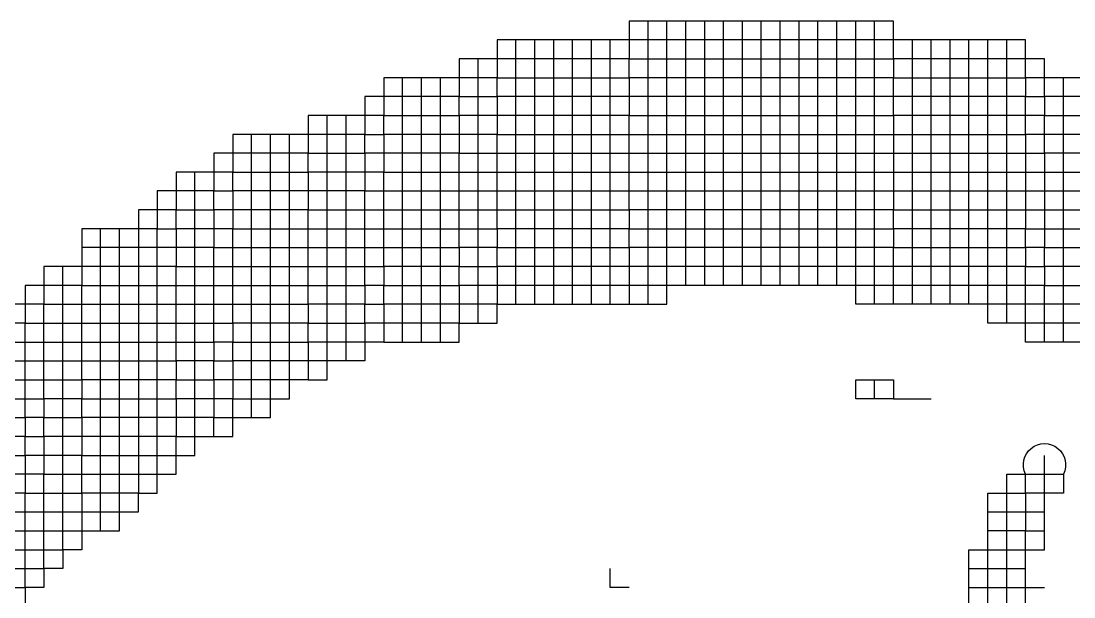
# Model space of a CAD drawing. Header units: millimetres. Extents: x 0 to 594, y 0 to 420.
# Drawn here: x 499.65 to 506.55, y 114.51 to 118.28 of the extents above; entities that cross this region are included whole.
import ezdxf
from ezdxf.enums import TextEntityAlignment as Align

# ---------------------------------------------------------------- set-up
doc = ezdxf.new("R2010")
doc.units = ezdxf.units.MM
doc.layers.add('TEXT', color=255, linetype='Continuous')
doc.styles.add('ECL', font='', dxfattribs={"width": 0.7, "height": 3})
doc.styles.get('ECL').set_extended_font_data('FangSong_GB2312')

# ---------------------------------------------------------------- blocks, each defined once
blk = doc.blocks.new('*U68')
at = {"color": 32, "linetype": 'Continuous'}
for points in [[(-19.1235, 12.295), (-19.866, 12.295), (-19.866, 12.4435), (-20.0145, 12.4435), (-20.0145, 12.592), (-21.054, 12.592), (-21.054, 12.7405), (-23.133, 12.7405), (-23.133, 12.592), (-24.1725, 12.592), (-24.1725, 12.4435), (-24.4695, 12.4435), (-24.4695, 12.295), (-25.0635, 12.295), (-25.0635, 12.1465), (-25.212, 12.1465), (-25.212, 11.998), (-25.6575, 11.998), (-25.6575, 11.8495), (-26.2515, 11.8495), (-26.2515, 11.701), (-26.4, 11.701), (-26.4, 11.5525), (-26.697, 11.5525), (-26.697, 11.404), (-26.8455, 11.404), (-26.8455, 11.2555), (-26.994, 11.2555), (-26.994, 11.107), (-27.4395, 11.107), (-27.4395, 10.9585), (-27.4395, 10.81), (-27.7365, 10.81), (-27.7365, 10.6615), (-27.885, 10.6615), (-27.885, 10.513), (-28.0335, 10.513)], [(-28.0335, 9.7705), (-27.885, 9.7705), (-27.885, 9.919), (-27.7365, 9.919), (-27.7365, 10.0675), (-27.588, 10.0675), (-27.4395, 10.0675), (-27.4395, 10.216), (-27.291, 10.216), (-27.1425, 10.216), (-26.994, 10.216), (-26.8455, 10.216), (-26.697, 10.216), (-26.697, 10.3645), (-26.5485, 10.3645), (-26.4, 10.3645), (-26.4, 10.513), (-26.2515, 10.513), (-26.2515, 10.6615), (-26.103, 10.6615), (-25.9545, 10.6615), (-25.806, 10.6615), (-25.6575, 10.6615), (-25.6575, 10.81), (-25.509, 10.81), (-25.3605, 10.81), (-25.212, 10.81), (-25.212, 10.9585), (-25.0635, 10.9585), (-25.0635, 11.107), (-24.915, 11.107), (-24.7665, 11.107), (-24.618, 11.107), (-24.4695, 11.107), (-24.4695, 11.2555), (-24.321, 11.2555), (-24.1725, 11.2555), (-24.1725, 11.404), (-24.024, 11.404), (-23.8755, 11.404), (-23.727, 11.404), (-23.5785, 11.404), (-23.43, 11.404), (-23.2815, 11.404), (-23.133, 11.404), (-23.133, 11.5525), (-22.9845, 11.5525), (-22.836, 11.5525), (-22.6875, 11.5525), (-22.539, 11.5525), (-22.3905, 11.5525), (-22.242, 11.5525), (-22.0935, 11.5525), (-21.945, 11.5525), (-21.7965, 11.5525), (-21.648, 11.5525), (-21.4995, 11.5525), (-21.351, 11.5525), (-21.2025, 11.5525), (-21.054, 11.5525), (-21.054, 11.404), (-20.9055, 11.404), (-20.757, 11.404), (-20.6085, 11.404), (-20.46, 11.404), (-20.3115, 11.404), (-20.163, 11.404), (-20.0145, 11.404), (-20.0145, 11.2555), (-19.866, 11.2555), (-19.866, 11.107), (-19.7175, 11.107), (-19.569, 11.107)], [(-28.0335, 9.622), (-27.885, 9.622), (-27.885, 9.7705), (-27.7365, 9.7705), (-27.7365, 9.919), (-27.588, 9.919), (-27.4395, 9.919), (-27.4395, 10.0675), (-27.291, 10.0675), (-27.1425, 10.0675), (-26.994, 10.0675), (-26.8455, 10.0675), (-26.697, 10.0675), (-26.697, 10.216), (-26.5485, 10.216), (-26.4, 10.216), (-26.4, 10.3645), (-26.2515, 10.3645), (-26.2515, 10.513), (-26.103, 10.513), (-25.9545, 10.513), (-25.806, 10.513), (-25.6575, 10.513), (-25.6575, 10.6615), (-25.509, 10.6615), (-25.3605, 10.6615), (-25.212, 10.6615), (-25.212, 10.81), (-25.0635, 10.81), (-25.0635, 10.9585), (-24.915, 10.9585), (-24.7665, 10.9585), (-24.618, 10.9585), (-24.4695, 10.9585), (-24.4695, 11.107), (-24.321, 11.107), (-24.1725, 11.107), (-24.1725, 11.2555), (-24.024, 11.2555), (-23.8755, 11.2555), (-23.727, 11.2555), (-23.5785, 11.2555), (-23.43, 11.2555), (-23.2815, 11.2555), (-23.133, 11.2555), (-23.133, 11.404), (-22.9845, 11.404), (-22.836, 11.404), (-22.6875, 11.404), (-22.539, 11.404), (-22.3905, 11.404), (-22.242, 11.404), (-22.0935, 11.404), (-21.945, 11.404), (-21.7965, 11.404), (-21.648, 11.404), (-21.4995, 11.404), (-21.351, 11.404), (-21.2025, 11.404), (-21.054, 11.404), (-21.054, 11.2555), (-20.9055, 11.2555), (-20.757, 11.2555), (-20.6085, 11.2555), (-20.46, 11.2555), (-20.3115, 11.2555), (-20.163, 11.2555), (-20.0145, 11.2555), (-20.0145, 11.107), (-19.866, 11.107), (-19.866, 10.9585), (-19.7175, 10.9585), (-19.569, 10.9585)], [(-28.0335, 9.325), (-27.885, 9.325), (-27.885, 9.4735), (-27.7365, 9.4735), (-27.7365, 9.622), (-27.588, 9.622), (-27.4395, 9.622), (-27.4395, 9.7705), (-27.291, 9.7705), (-27.1425, 9.7705), (-26.994, 9.7705), (-26.8455, 9.7705), (-26.697, 9.7705), (-26.697, 9.919), (-26.5485, 9.919), (-26.4, 9.919), (-26.4, 10.0675), (-26.2515, 10.0675), (-26.2515, 10.216), (-26.103, 10.216), (-25.9545, 10.216), (-25.806, 10.216), (-25.6575, 10.216), (-25.6575, 10.3645), (-25.509, 10.3645), (-25.3605, 10.3645), (-25.212, 10.3645), (-25.212, 10.513), (-25.0635, 10.513), (-25.0635, 10.6615), (-24.915, 10.6615), (-24.7665, 10.6615), (-24.618, 10.6615), (-24.4695, 10.6615), (-24.4695, 10.81), (-24.321, 10.81), (-24.1725, 10.81), (-24.1725, 10.9585), (-24.024, 10.9585), (-23.8755, 10.9585), (-23.727, 10.9585), (-23.5785, 10.9585), (-23.43, 10.9585), (-23.2815, 10.9585), (-23.133, 10.9585), (-23.133, 11.107), (-22.9845, 11.107), (-22.836, 11.107), (-22.6875, 11.107), (-22.539, 11.107), (-22.3905, 11.107), (-22.242, 11.107), (-22.0935, 11.107), (-21.945, 11.107), (-21.7965, 11.107), (-21.648, 11.107), (-21.4995, 11.107), (-21.351, 11.107), (-21.2025, 11.107), (-21.054, 11.107), (-21.054, 10.9585), (-20.9055, 10.9585), (-20.757, 10.9585), (-20.6085, 10.9585), (-20.46, 10.9585), (-20.3115, 10.9585), (-20.163, 10.9585), (-20.0145, 10.9585), (-20.0145, 10.81), (-19.866, 10.81), (-19.866, 10.6615), (-19.7175, 10.6615), (-19.569, 10.6615)], [(-28.0335, 8.2855), (-27.885, 8.2855), (-27.885, 8.434), (-27.7365, 8.434), (-27.7365, 8.5825), (-27.588, 8.5825), (-27.588, 8.731), (-27.588, 8.8795), (-27.588, 9.028), (-27.588, 9.1765), (-27.588, 9.325), (-27.588, 9.4735), (-27.588, 9.622), (-27.588, 9.7705), (-27.588, 9.919), (-27.588, 10.0675), (-27.588, 10.216), (-27.588, 10.3645), (-27.588, 10.513), (-27.588, 10.6615), (-27.588, 10.81)]]:
    blk.add_lwpolyline(points, dxfattribs=at)
at = {"color": 243, "linetype": 'Continuous'}
blk.add_lwpolyline([(-25.0635, 10.216), (-24.915, 10.216), (-24.7665, 10.216), (-24.618, 10.216), (-24.4695, 10.216), (-24.4695, 10.3645), (-24.321, 10.3645), (-24.1725, 10.3645), (-24.1725, 10.513), (-24.024, 10.513), (-23.8755, 10.513), (-23.727, 10.513), (-23.5785, 10.513), (-23.43, 10.513), (-23.2815, 10.513), (-23.133, 10.513), (-22.9845, 10.513), (-22.836, 10.513), (-22.836, 10.6615), (-22.836, 10.81), (-22.836, 10.9585), (-22.836, 11.107), (-22.836, 11.2555), (-22.836, 11.404), (-22.836, 11.5525), (-22.836, 11.701), (-22.836, 11.8495), (-22.836, 11.998), (-22.836, 12.1465), (-22.836, 12.295), (-22.836, 12.4435), (-22.836, 12.592), (-22.836, 12.7405)], dxfattribs=at)
at = {"color": 13, "linetype": 'Continuous'}
for points in [[(-22.9845, 10.513), (-22.9845, 10.6615), (-22.9845, 10.81), (-22.9845, 10.9585), (-22.9845, 11.107), (-22.9845, 11.2555), (-22.9845, 11.404), (-22.9845, 11.5525), (-22.9845, 11.701), (-22.9845, 11.8495), (-22.9845, 11.998), (-22.9845, 12.1465), (-22.9845, 12.295), (-22.9845, 12.4435), (-22.9845, 12.592), (-22.9845, 12.7405)], [(-22.6875, 10.6615), (-22.6875, 10.81), (-22.6875, 10.9585), (-22.6875, 11.107), (-22.6875, 11.2555), (-22.6875, 11.404), (-22.6875, 11.5525), (-22.6875, 11.701), (-22.6875, 11.8495), (-22.6875, 11.998), (-22.6875, 12.1465), (-22.6875, 12.295), (-22.6875, 12.4435), (-22.6875, 12.592), (-22.6875, 12.7405)], [(-22.539, 10.6615), (-22.539, 10.81), (-22.539, 10.9585), (-22.539, 11.107), (-22.539, 11.2555), (-22.539, 11.404), (-22.539, 11.5525), (-22.539, 11.701), (-22.539, 11.8495), (-22.539, 11.998), (-22.539, 12.1465), (-22.539, 12.295), (-22.539, 12.4435), (-22.539, 12.592), (-22.539, 12.7405)], [(-22.3905, 10.6615), (-22.3905, 10.81), (-22.3905, 10.9585), (-22.3905, 11.107), (-22.3905, 11.2555), (-22.3905, 11.404), (-22.3905, 11.5525), (-22.3905, 11.701), (-22.3905, 11.8495), (-22.3905, 11.998), (-22.3905, 12.1465), (-22.3905, 12.295), (-22.3905, 12.4435), (-22.3905, 12.592), (-22.3905, 12.7405)], [(-22.242, 10.6615), (-22.242, 10.81), (-22.242, 10.9585), (-22.242, 11.107), (-22.242, 11.2555), (-22.242, 11.404), (-22.242, 11.5525), (-22.242, 11.701), (-22.242, 11.8495), (-22.242, 11.998), (-22.242, 12.1465), (-22.242, 12.295), (-22.242, 12.4435), (-22.242, 12.592), (-22.242, 12.7405)], [(-22.0935, 10.6615), (-22.0935, 10.81), (-22.0935, 10.9585), (-22.0935, 11.107), (-22.0935, 11.2555), (-22.0935, 11.404), (-22.0935, 11.5525), (-22.0935, 11.701), (-22.0935, 11.8495), (-22.0935, 11.998), (-22.0935, 12.1465), (-22.0935, 12.295), (-22.0935, 12.4435), (-22.0935, 12.592), (-22.0935, 12.7405)], [(-21.945, 10.6615), (-21.945, 10.81), (-21.945, 10.9585), (-21.945, 11.107), (-21.945, 11.2555), (-21.945, 11.404), (-21.945, 11.5525), (-21.945, 11.701), (-21.945, 11.8495), (-21.945, 11.998), (-21.945, 12.1465), (-21.945, 12.295), (-21.945, 12.4435), (-21.945, 12.592), (-21.945, 12.7405)], [(-21.7965, 10.6615), (-21.7965, 10.81), (-21.7965, 10.9585), (-21.7965, 11.107), (-21.7965, 11.2555), (-21.7965, 11.404), (-21.7965, 11.5525), (-21.7965, 11.701), (-21.7965, 11.8495), (-21.7965, 11.998), (-21.7965, 12.1465), (-21.7965, 12.295), (-21.7965, 12.4435), (-21.7965, 12.592), (-21.7965, 12.7405)], [(-21.648, 10.6615), (-21.648, 10.81), (-21.648, 10.9585), (-21.648, 11.107), (-21.648, 11.2555), (-21.648, 11.404), (-21.648, 11.5525), (-21.648, 11.701), (-21.648, 11.8495), (-21.648, 11.998), (-21.648, 12.1465), (-21.648, 12.295), (-21.648, 12.4435), (-21.648, 12.592), (-21.648, 12.7405)], [(-21.4995, 10.6615), (-21.4995, 10.81), (-21.4995, 10.9585), (-21.4995, 11.107), (-21.4995, 11.2555), (-21.4995, 11.404), (-21.4995, 11.5525), (-21.4995, 11.701), (-21.4995, 11.8495), (-21.4995, 11.998), (-21.4995, 12.1465), (-21.4995, 12.295), (-21.4995, 12.4435), (-21.4995, 12.592), (-21.4995, 12.7405)], [(-24.024, 10.513), (-24.024, 10.6615), (-24.024, 10.81), (-24.024, 10.9585), (-24.024, 11.107), (-24.024, 11.2555), (-24.024, 11.404), (-24.024, 11.5525), (-24.024, 11.701), (-24.024, 11.8495), (-24.024, 11.998), (-24.024, 12.1465), (-24.024, 12.295), (-24.024, 12.4435), (-24.024, 12.592)], [(-23.8755, 10.513), (-23.8755, 10.6615), (-23.8755, 10.81), (-23.8755, 10.9585), (-23.8755, 11.107), (-23.8755, 11.2555), (-23.8755, 11.404), (-23.8755, 11.5525), (-23.8755, 11.701), (-23.8755, 11.8495), (-23.8755, 11.998), (-23.8755, 12.1465), (-23.8755, 12.295), (-23.8755, 12.4435), (-23.8755, 12.592)], [(-23.727, 10.513), (-23.727, 10.6615), (-23.727, 10.81), (-23.727, 10.9585), (-23.727, 11.107), (-23.727, 11.2555), (-23.727, 11.404), (-23.727, 11.5525), (-23.727, 11.701), (-23.727, 11.8495), (-23.727, 11.998), (-23.727, 12.1465), (-23.727, 12.295), (-23.727, 12.4435), (-23.727, 12.592)], [(-20.9055, 10.513), (-20.9055, 10.6615), (-20.9055, 10.81), (-20.9055, 10.9585), (-20.9055, 11.107), (-20.9055, 11.2555), (-20.9055, 11.404), (-20.9055, 11.5525), (-20.9055, 11.701), (-20.9055, 11.8495), (-20.9055, 11.998), (-20.9055, 12.1465), (-20.9055, 12.295), (-20.9055, 12.4435), (-20.9055, 12.592)], [(-20.757, 10.513), (-20.757, 10.6615), (-20.757, 10.81), (-20.757, 10.9585), (-20.757, 11.107), (-20.757, 11.2555), (-20.757, 11.404), (-20.757, 11.5525), (-20.757, 11.701), (-20.757, 11.8495), (-20.757, 11.998), (-20.757, 12.1465), (-20.757, 12.295), (-20.757, 12.4435), (-20.757, 12.592)], [(-20.6085, 10.513), (-20.6085, 10.6615), (-20.6085, 10.81), (-20.6085, 10.9585), (-20.6085, 11.107), (-20.6085, 11.2555), (-20.6085, 11.404), (-20.6085, 11.5525), (-20.6085, 11.701), (-20.6085, 11.8495), (-20.6085, 11.998), (-20.6085, 12.1465), (-20.6085, 12.295), (-20.6085, 12.4435), (-20.6085, 12.592)], [(-20.46, 10.513), (-20.46, 10.6615), (-20.46, 10.81), (-20.46, 10.9585), (-20.46, 11.107), (-20.46, 11.2555), (-20.46, 11.404), (-20.46, 11.5525), (-20.46, 11.701), (-20.46, 11.8495), (-20.46, 11.998), (-20.46, 12.1465), (-20.46, 12.295), (-20.46, 12.4435), (-20.46, 12.592)], [(-19.866, 10.216), (-20.0145, 10.216), (-20.0145, 10.3645), (-20.163, 10.3645), (-20.3115, 10.3645), (-20.3115, 10.513), (-20.3115, 10.6615), (-20.3115, 10.81), (-20.3115, 10.9585), (-20.3115, 11.107), (-20.3115, 11.2555), (-20.3115, 11.404), (-20.3115, 11.5525), (-20.3115, 11.701), (-20.3115, 11.8495), (-20.3115, 11.998), (-20.3115, 12.1465), (-20.3115, 12.295), (-20.3115, 12.4435), (-20.3115, 12.592)], [(-20.163, 10.3645), (-20.163, 10.513), (-20.163, 10.6615), (-20.163, 10.81), (-20.163, 10.9585), (-20.163, 11.107), (-20.163, 11.2555), (-20.163, 11.404), (-20.163, 11.5525), (-20.163, 11.701), (-20.163, 11.8495), (-20.163, 11.998), (-20.163, 12.1465), (-20.163, 12.295), (-20.163, 12.4435), (-20.163, 12.592)], [(-28.0335, 8.731), (-27.885, 8.731), (-27.885, 8.8795), (-27.7365, 8.8795), (-27.7365, 9.028), (-27.588, 9.028), (-27.4395, 9.028), (-27.4395, 9.1765), (-27.291, 9.1765), (-27.1425, 9.1765), (-26.994, 9.1765), (-26.8455, 9.1765), (-26.8455, 9.325), (-26.8455, 9.4735), (-26.8455, 9.622), (-26.8455, 9.7705), (-26.8455, 9.919), (-26.8455, 10.0675), (-26.8455, 10.216), (-26.8455, 10.3645), (-26.8455, 10.513), (-26.8455, 10.6615), (-26.8455, 10.81), (-26.8455, 10.9585), (-26.8455, 11.107), (-26.697, 11.107), (-26.697, 11.2555), (-26.5485, 11.2555), (-26.4, 11.2555), (-26.4, 11.404), (-26.2515, 11.404), (-26.2515, 11.5525), (-26.103, 11.5525), (-25.9545, 11.5525), (-25.806, 11.5525), (-25.6575, 11.5525), (-25.6575, 11.701), (-25.509, 11.701), (-25.3605, 11.701), (-25.212, 11.701), (-25.212, 11.8495), (-25.0635, 11.8495), (-25.0635, 11.998), (-24.915, 11.998), (-24.7665, 11.998), (-24.618, 11.998), (-24.4695, 11.998), (-24.4695, 12.1465), (-24.321, 12.1465), (-24.1725, 12.1465), (-24.1725, 12.295), (-24.024, 12.295), (-23.8755, 12.295), (-23.727, 12.295), (-23.5785, 12.295), (-23.43, 12.295), (-23.2815, 12.295), (-23.133, 12.295), (-23.133, 12.4435), (-22.9845, 12.4435), (-22.836, 12.4435), (-22.6875, 12.4435), (-22.539, 12.4435), (-22.3905, 12.4435), (-22.242, 12.4435), (-22.0935, 12.4435), (-21.945, 12.4435), (-21.7965, 12.4435), (-21.648, 12.4435), (-21.4995, 12.4435), (-21.351, 12.4435), (-21.2025, 12.4435), (-21.054, 12.4435), (-21.054, 12.295), (-20.9055, 12.295), (-20.757, 12.295), (-20.6085, 12.295), (-20.46, 12.295), (-20.3115, 12.295), (-20.163, 12.295), (-20.0145, 12.295), (-20.0145, 12.1465), (-19.866, 12.1465), (-19.866, 11.998), (-19.7175, 11.998), (-19.569, 11.998)], [(-24.321, 10.3645), (-24.321, 10.513), (-24.321, 10.6615), (-24.321, 10.81), (-24.321, 10.9585), (-24.321, 11.107), (-24.321, 11.2555), (-24.321, 11.404), (-24.321, 11.5525), (-24.321, 11.701), (-24.321, 11.8495), (-24.321, 11.998), (-24.321, 12.1465), (-24.321, 12.295), (-24.321, 12.4435)], [(-24.915, 10.216), (-24.915, 10.3645), (-24.915, 10.513), (-24.915, 10.6615), (-24.915, 10.81), (-24.915, 10.9585), (-24.915, 11.107), (-24.915, 11.2555), (-24.915, 11.404), (-24.915, 11.5525), (-24.915, 11.701), (-24.915, 11.8495), (-24.915, 11.998), (-24.915, 12.1465), (-24.915, 12.295)], [(-24.7665, 10.216), (-24.7665, 10.3645), (-24.7665, 10.513), (-24.7665, 10.6615), (-24.7665, 10.81), (-24.7665, 10.9585), (-24.7665, 11.107), (-24.7665, 11.2555), (-24.7665, 11.404), (-24.7665, 11.5525), (-24.7665, 11.701), (-24.7665, 11.8495), (-24.7665, 11.998), (-24.7665, 12.1465), (-24.7665, 12.295)], [(-24.618, 10.216), (-24.618, 10.3645), (-24.618, 10.513), (-24.618, 10.6615), (-24.618, 10.81), (-24.618, 10.9585), (-24.618, 11.107), (-24.618, 11.2555), (-24.618, 11.404), (-24.618, 11.5525), (-24.618, 11.701), (-24.618, 11.8495), (-24.618, 11.998), (-24.618, 12.1465), (-24.618, 12.295)], [(-19.7175, 10.216), (-19.7175, 10.3645), (-19.7175, 10.513), (-19.7175, 10.6615), (-19.7175, 10.81), (-19.7175, 10.9585), (-19.7175, 11.107), (-19.7175, 11.2555), (-19.7175, 11.404), (-19.7175, 11.5525), (-19.7175, 11.701), (-19.7175, 11.8495), (-19.7175, 11.998), (-19.7175, 12.1465), (-19.7175, 12.295)], [(-19.569, 11.701), (-19.7175, 11.701), (-19.866, 11.701), (-19.866, 11.8495), (-20.0145, 11.8495), (-20.0145, 11.998), (-20.163, 11.998), (-20.3115, 11.998), (-20.46, 11.998), (-20.6085, 11.998), (-20.757, 11.998), (-20.9055, 11.998), (-21.054, 11.998), (-21.054, 12.1465), (-21.2025, 12.1465), (-21.351, 12.1465), (-21.4995, 12.1465), (-21.648, 12.1465), (-21.7965, 12.1465), (-21.945, 12.1465), (-22.0935, 12.1465), (-22.242, 12.1465), (-22.3905, 12.1465), (-22.539, 12.1465), (-22.6875, 12.1465), (-22.836, 12.1465), (-22.9845, 12.1465), (-23.133, 12.1465), (-23.133, 11.998), (-23.2815, 11.998), (-23.43, 11.998), (-23.5785, 11.998), (-23.727, 11.998), (-23.8755, 11.998), (-24.024, 11.998), (-24.1725, 11.998), (-24.1725, 11.8495), (-24.321, 11.8495), (-24.4695, 11.8495), (-24.4695, 11.701), (-24.618, 11.701), (-24.7665, 11.701), (-24.915, 11.701), (-25.0635, 11.701), (-25.0635, 11.5525), (-25.212, 11.5525), (-25.212, 11.404), (-25.3605, 11.404), (-25.509, 11.404), (-25.6575, 11.404), (-25.6575, 11.2555), (-25.806, 11.2555), (-25.9545, 11.2555), (-26.103, 11.2555), (-26.2515, 11.2555), (-26.2515, 11.107), (-26.4, 11.107), (-26.4, 10.9585), (-26.5485, 10.9585), (-26.697, 10.9585), (-26.697, 10.81), (-26.8455, 10.81), (-26.994, 10.81), (-27.1425, 10.81), (-27.291, 10.81), (-27.4395, 10.81), (-27.4395, 10.6615), (-27.588, 10.6615), (-27.7365, 10.6615), (-27.7365, 10.513), (-27.885, 10.513), (-27.885, 10.3645), (-28.0335, 10.3645)], [(-28.0335, 8.434), (-27.885, 8.434), (-27.885, 8.5825), (-27.7365, 8.5825), (-27.7365, 8.731), (-27.588, 8.731), (-27.4395, 8.731), (-27.291, 8.731), (-27.1425, 8.731), (-27.1425, 8.8795), (-26.994, 8.8795), (-26.994, 9.028), (-26.8455, 9.028), (-26.8455, 9.1765), (-26.697, 9.1765), (-26.697, 9.325), (-26.697, 9.4735), (-26.5485, 9.4735), (-26.4, 9.4735), (-26.4, 9.622), (-26.2515, 9.622), (-26.103, 9.622), (-25.9545, 9.622), (-25.9545, 9.7705), (-25.806, 9.7705), (-25.806, 9.919), (-25.806, 10.0675), (-25.806, 10.216), (-25.806, 10.3645), (-25.806, 10.513), (-25.806, 10.6615), (-25.806, 10.81), (-25.806, 10.9585), (-25.806, 11.107), (-25.806, 11.2555), (-25.806, 11.404), (-25.806, 11.5525), (-25.806, 11.701), (-25.806, 11.8495)], [(-26.4, 9.4735), (-26.2515, 9.4735), (-26.2515, 9.622), (-26.2515, 9.7705), (-26.103, 9.7705), (-25.9545, 9.7705), (-25.9545, 9.919), (-25.9545, 10.0675), (-25.9545, 10.216), (-25.9545, 10.3645), (-25.9545, 10.513), (-25.9545, 10.6615), (-25.9545, 10.81), (-25.9545, 10.9585), (-25.9545, 11.107), (-25.9545, 11.2555), (-25.9545, 11.404), (-25.9545, 11.5525), (-25.9545, 11.701), (-25.9545, 11.8495)], [(-28.0335, 8.5825), (-27.885, 8.5825), (-27.885, 8.731), (-27.7365, 8.731), (-27.7365, 8.8795), (-27.588, 8.8795), (-27.4395, 8.8795), (-27.291, 8.8795), (-27.1425, 8.8795), (-27.1425, 9.028), (-27.1425, 9.1765), (-27.1425, 9.325), (-27.1425, 9.4735), (-27.1425, 9.622), (-27.1425, 9.7705), (-27.1425, 9.919), (-27.1425, 10.0675), (-27.1425, 10.216), (-27.1425, 10.3645), (-27.1425, 10.513), (-27.1425, 10.6615), (-27.1425, 10.81), (-27.1425, 10.9585), (-27.1425, 11.107)]]:
    blk.add_lwpolyline(points, dxfattribs=at)
at = {"color": 23, "linetype": 'Continuous'}
for points in [[(-21.054, 10.513), (-21.2025, 10.513), (-21.351, 10.513), (-21.351, 10.6615), (-21.351, 10.81), (-21.351, 10.9585), (-21.351, 11.107), (-21.351, 11.2555), (-21.351, 11.404), (-21.351, 11.5525), (-21.351, 11.701), (-21.351, 11.8495), (-21.351, 11.998), (-21.351, 12.1465), (-21.351, 12.295), (-21.351, 12.4435), (-21.351, 12.592), (-21.351, 12.7405)], [(-21.2025, 10.513), (-21.2025, 10.6615), (-21.2025, 10.81), (-21.2025, 10.9585), (-21.2025, 11.107), (-21.2025, 11.2555), (-21.2025, 11.404), (-21.2025, 11.5525), (-21.2025, 11.701), (-21.2025, 11.8495), (-21.2025, 11.998), (-21.2025, 12.1465), (-21.2025, 12.295), (-21.2025, 12.4435), (-21.2025, 12.592), (-21.2025, 12.7405)], [(-23.5785, 10.513), (-23.5785, 10.6615), (-23.5785, 10.81), (-23.5785, 10.9585), (-23.5785, 11.107), (-23.5785, 11.2555), (-23.5785, 11.404), (-23.5785, 11.5525), (-23.5785, 11.701), (-23.5785, 11.8495), (-23.5785, 11.998), (-23.5785, 12.1465), (-23.5785, 12.295), (-23.5785, 12.4435), (-23.5785, 12.592)], [(-23.43, 10.513), (-23.43, 10.6615), (-23.43, 10.81), (-23.43, 10.9585), (-23.43, 11.107), (-23.43, 11.2555), (-23.43, 11.404), (-23.43, 11.5525), (-23.43, 11.701), (-23.43, 11.8495), (-23.43, 11.998), (-23.43, 12.1465), (-23.43, 12.295), (-23.43, 12.4435), (-23.43, 12.592)], [(-23.2815, 10.513), (-23.2815, 10.6615), (-23.2815, 10.81), (-23.2815, 10.9585), (-23.2815, 11.107), (-23.2815, 11.2555), (-23.2815, 11.404), (-23.2815, 11.5525), (-23.2815, 11.701), (-23.2815, 11.8495), (-23.2815, 11.998), (-23.2815, 12.1465), (-23.2815, 12.295), (-23.2815, 12.4435), (-23.2815, 12.592)], [(-25.6575, 9.919), (-25.509, 9.919), (-25.509, 10.0675), (-25.509, 10.216), (-25.509, 10.3645), (-25.509, 10.513), (-25.509, 10.6615), (-25.509, 10.81), (-25.509, 10.9585), (-25.509, 11.107), (-25.509, 11.2555), (-25.509, 11.404), (-25.509, 11.5525), (-25.509, 11.701), (-25.509, 11.8495), (-25.509, 11.998)], [(-25.3605, 10.0675), (-25.3605, 10.216), (-25.3605, 10.3645), (-25.3605, 10.513), (-25.3605, 10.6615), (-25.3605, 10.81), (-25.3605, 10.9585), (-25.3605, 11.107), (-25.3605, 11.2555), (-25.3605, 11.404), (-25.3605, 11.5525), (-25.3605, 11.701), (-25.3605, 11.8495), (-25.3605, 11.998)], [(-26.103, 9.622), (-26.103, 9.7705), (-26.103, 9.919), (-26.103, 10.0675), (-26.103, 10.216), (-26.103, 10.3645), (-26.103, 10.513), (-26.103, 10.6615), (-26.103, 10.81), (-26.103, 10.9585), (-26.103, 11.107), (-26.103, 11.2555), (-26.103, 11.404), (-26.103, 11.5525), (-26.103, 11.701), (-26.103, 11.8495)], [(-28.0335, 8.8795), (-27.885, 8.8795), (-27.885, 9.028), (-27.7365, 9.028), (-27.7365, 9.1765), (-27.588, 9.1765), (-27.4395, 9.1765), (-27.4395, 9.325), (-27.291, 9.325), (-27.1425, 9.325), (-26.994, 9.325), (-26.8455, 9.325), (-26.697, 9.325), (-26.5485, 9.325), (-26.5485, 9.4735), (-26.5485, 9.622), (-26.5485, 9.7705), (-26.5485, 9.919), (-26.5485, 10.0675), (-26.5485, 10.216), (-26.5485, 10.3645), (-26.5485, 10.513), (-26.5485, 10.6615), (-26.5485, 10.81), (-26.5485, 10.9585), (-26.5485, 11.107), (-26.5485, 11.2555), (-26.5485, 11.404), (-26.5485, 11.5525)], [(-27.291, 8.731), (-27.291, 8.8795), (-27.291, 9.028), (-27.291, 9.1765), (-27.291, 9.325), (-27.291, 9.4735), (-27.291, 9.622), (-27.291, 9.7705), (-27.291, 9.919), (-27.291, 10.0675), (-27.291, 10.216), (-27.291, 10.3645), (-27.291, 10.513), (-27.291, 10.6615), (-27.291, 10.81), (-27.291, 10.9585), (-27.291, 11.107)]]:
    blk.add_lwpolyline(points, dxfattribs=at)
at = {"color": 15, "linetype": 'Continuous'}
for points in [[(-19.569, 12.1465), (-19.7175, 12.1465), (-19.866, 12.1465), (-19.866, 12.295), (-20.0145, 12.295), (-20.0145, 12.4435), (-20.163, 12.4435), (-20.3115, 12.4435), (-20.46, 12.4435), (-20.6085, 12.4435), (-20.757, 12.4435), (-20.9055, 12.4435), (-21.054, 12.4435), (-21.054, 12.592), (-21.2025, 12.592), (-21.351, 12.592), (-21.4995, 12.592), (-21.648, 12.592), (-21.7965, 12.592), (-21.945, 12.592), (-22.0935, 12.592), (-22.242, 12.592), (-22.3905, 12.592), (-22.539, 12.592), (-22.6875, 12.592), (-22.836, 12.592), (-22.9845, 12.592), (-23.133, 12.592), (-23.133, 12.4435), (-23.2815, 12.4435), (-23.43, 12.4435), (-23.5785, 12.4435), (-23.727, 12.4435), (-23.8755, 12.4435), (-24.024, 12.4435), (-24.1725, 12.4435), (-24.1725, 12.295), (-24.321, 12.295), (-24.4695, 12.295), (-24.4695, 12.1465), (-24.618, 12.1465), (-24.7665, 12.1465), (-24.915, 12.1465), (-25.0635, 12.1465), (-25.0635, 11.998), (-25.212, 11.998), (-25.212, 11.8495), (-25.3605, 11.8495), (-25.509, 11.8495), (-25.6575, 11.8495), (-25.6575, 11.701), (-25.806, 11.701), (-25.9545, 11.701), (-26.103, 11.701), (-26.2515, 11.701), (-26.2515, 11.5525), (-26.4, 11.5525), (-26.4, 11.404), (-26.5485, 11.404), (-26.697, 11.404), (-26.697, 11.2555), (-26.8455, 11.2555), (-26.8455, 11.107), (-26.994, 11.107), (-26.994, 10.9585), (-26.994, 10.81), (-26.994, 10.6615), (-26.994, 10.513), (-26.994, 10.3645), (-26.994, 10.216), (-26.994, 10.0675), (-26.994, 9.919), (-26.994, 9.7705), (-26.994, 9.622), (-26.994, 9.4735), (-26.994, 9.325), (-26.994, 9.1765), (-26.994, 9.028), (-27.1425, 9.028), (-27.291, 9.028), (-27.4395, 9.028), (-27.4395, 8.8795), (-27.4395, 8.731), (-27.4395, 8.5825), (-27.588, 8.5825), (-27.588, 8.434), (-27.7365, 8.434), (-27.7365, 8.2855), (-27.885, 8.2855), (-27.885, 8.137)], [(-19.569, 10.3645), (-19.7175, 10.3645), (-19.866, 10.3645), (-19.866, 10.513), (-20.0145, 10.513), (-20.0145, 10.6615), (-20.163, 10.6615), (-20.3115, 10.6615), (-20.46, 10.6615), (-20.6085, 10.6615), (-20.757, 10.6615), (-20.9055, 10.6615), (-21.054, 10.6615), (-21.054, 10.81), (-21.2025, 10.81), (-21.351, 10.81), (-21.4995, 10.81), (-21.648, 10.81), (-21.7965, 10.81), (-21.945, 10.81), (-22.0935, 10.81), (-22.242, 10.81), (-22.3905, 10.81), (-22.539, 10.81), (-22.6875, 10.81), (-22.836, 10.81), (-22.9845, 10.81), (-23.133, 10.81), (-23.133, 10.6615), (-23.2815, 10.6615), (-23.43, 10.6615), (-23.5785, 10.6615), (-23.727, 10.6615), (-23.8755, 10.6615), (-24.024, 10.6615), (-24.1725, 10.6615), (-24.1725, 10.513), (-24.321, 10.513), (-24.4695, 10.513), (-24.4695, 10.3645), (-24.618, 10.3645), (-24.7665, 10.3645), (-24.915, 10.3645), (-25.0635, 10.3645), (-25.0635, 10.216), (-25.212, 10.216), (-25.212, 10.0675), (-25.3605, 10.0675), (-25.509, 10.0675), (-25.6575, 10.0675), (-25.6575, 9.919), (-25.806, 9.919), (-25.9545, 9.919), (-26.103, 9.919), (-26.2515, 9.919), (-26.2515, 9.7705), (-26.4, 9.7705), (-26.4, 9.622), (-26.5485, 9.622), (-26.697, 9.622), (-26.697, 9.4735), (-26.8455, 9.4735), (-26.994, 9.4735), (-27.1425, 9.4735), (-27.291, 9.4735), (-27.4395, 9.4735), (-27.4395, 9.325), (-27.588, 9.325), (-27.7365, 9.325), (-27.7365, 9.1765), (-27.885, 9.1765), (-27.885, 9.028), (-28.0335, 9.028)], [(-19.569, 10.216), (-19.7175, 10.216), (-19.866, 10.216), (-19.866, 10.3645), (-20.0145, 10.3645), (-20.0145, 10.513), (-20.163, 10.513), (-20.3115, 10.513), (-20.46, 10.513), (-20.6085, 10.513), (-20.757, 10.513), (-20.9055, 10.513), (-21.054, 10.513), (-21.054, 10.6615), (-21.2025, 10.6615), (-21.351, 10.6615), (-21.4995, 10.6615), (-21.648, 10.6615), (-21.7965, 10.6615), (-21.945, 10.6615), (-22.0935, 10.6615), (-22.242, 10.6615), (-22.3905, 10.6615), (-22.539, 10.6615), (-22.6875, 10.6615), (-22.836, 10.6615), (-22.9845, 10.6615), (-23.133, 10.6615), (-23.133, 10.513)]]:
    blk.add_lwpolyline(points, dxfattribs=at)
at = {"color": 22, "linetype": 'Continuous'}
for points in [[(-19.569, 11.8495), (-19.7175, 11.8495), (-19.866, 11.8495), (-19.866, 11.998), (-20.0145, 11.998), (-20.0145, 12.1465), (-20.163, 12.1465), (-20.3115, 12.1465), (-20.46, 12.1465), (-20.6085, 12.1465), (-20.757, 12.1465), (-20.9055, 12.1465), (-21.054, 12.1465), (-21.054, 12.295), (-21.2025, 12.295), (-21.351, 12.295), (-21.4995, 12.295), (-21.648, 12.295), (-21.7965, 12.295), (-21.945, 12.295), (-22.0935, 12.295), (-22.242, 12.295), (-22.3905, 12.295), (-22.539, 12.295), (-22.6875, 12.295), (-22.836, 12.295), (-22.9845, 12.295), (-23.133, 12.295), (-23.133, 12.1465), (-23.2815, 12.1465), (-23.43, 12.1465), (-23.5785, 12.1465), (-23.727, 12.1465), (-23.8755, 12.1465), (-24.024, 12.1465), (-24.1725, 12.1465), (-24.1725, 11.998), (-24.321, 11.998), (-24.4695, 11.998), (-24.4695, 11.8495), (-24.618, 11.8495), (-24.7665, 11.8495), (-24.915, 11.8495), (-25.0635, 11.8495), (-25.0635, 11.701), (-25.212, 11.701), (-25.212, 11.5525), (-25.3605, 11.5525), (-25.509, 11.5525), (-25.6575, 11.5525), (-25.6575, 11.404), (-25.806, 11.404), (-25.9545, 11.404), (-26.103, 11.404), (-26.2515, 11.404), (-26.2515, 11.2555), (-26.4, 11.2555), (-26.4, 11.107), (-26.5485, 11.107), (-26.697, 11.107), (-26.697, 10.9585), (-26.8455, 10.9585), (-26.994, 10.9585), (-27.1425, 10.9585), (-27.291, 10.9585), (-27.4395, 10.9585)], [(-28.0335, 10.216), (-27.885, 10.216), (-27.885, 10.3645), (-27.7365, 10.3645), (-27.7365, 10.513), (-27.588, 10.513), (-27.4395, 10.513), (-27.4395, 10.6615), (-27.291, 10.6615), (-27.1425, 10.6615), (-26.994, 10.6615), (-26.8455, 10.6615), (-26.697, 10.6615), (-26.697, 10.81), (-26.5485, 10.81), (-26.4, 10.81), (-26.4, 10.9585), (-26.2515, 10.9585), (-26.2515, 11.107), (-26.103, 11.107), (-25.9545, 11.107), (-25.806, 11.107), (-25.6575, 11.107), (-25.6575, 11.2555), (-25.509, 11.2555), (-25.3605, 11.2555), (-25.212, 11.2555), (-25.212, 11.404), (-25.0635, 11.404), (-25.0635, 11.5525), (-24.915, 11.5525), (-24.7665, 11.5525), (-24.618, 11.5525), (-24.4695, 11.5525), (-24.4695, 11.701), (-24.321, 11.701), (-24.1725, 11.701), (-24.1725, 11.8495), (-24.024, 11.8495), (-23.8755, 11.8495), (-23.727, 11.8495), (-23.5785, 11.8495), (-23.43, 11.8495), (-23.2815, 11.8495), (-23.133, 11.8495), (-23.133, 11.998), (-22.9845, 11.998), (-22.836, 11.998), (-22.6875, 11.998), (-22.539, 11.998), (-22.3905, 11.998), (-22.242, 11.998), (-22.0935, 11.998), (-21.945, 11.998), (-21.7965, 11.998), (-21.648, 11.998), (-21.4995, 11.998), (-21.351, 11.998), (-21.2025, 11.998), (-21.054, 11.998), (-21.054, 11.8495), (-20.9055, 11.8495), (-20.757, 11.8495), (-20.6085, 11.8495), (-20.46, 11.8495), (-20.3115, 11.8495), (-20.163, 11.8495), (-20.0145, 11.8495), (-20.0145, 11.701), (-19.866, 11.701), (-19.866, 11.5525), (-19.7175, 11.5525), (-19.569, 11.5525)], [(-19.569, 10.81), (-19.7175, 10.81), (-19.866, 10.81), (-19.866, 10.9585), (-20.0145, 10.9585), (-20.0145, 11.107), (-20.163, 11.107), (-20.3115, 11.107), (-20.46, 11.107), (-20.6085, 11.107), (-20.757, 11.107), (-20.9055, 11.107), (-21.054, 11.107), (-21.054, 11.2555), (-21.2025, 11.2555), (-21.351, 11.2555), (-21.4995, 11.2555), (-21.648, 11.2555), (-21.7965, 11.2555), (-21.945, 11.2555), (-22.0935, 11.2555), (-22.242, 11.2555), (-22.3905, 11.2555), (-22.539, 11.2555), (-22.6875, 11.2555), (-22.836, 11.2555), (-22.9845, 11.2555), (-23.133, 11.2555), (-23.133, 11.107), (-23.2815, 11.107), (-23.43, 11.107), (-23.5785, 11.107), (-23.727, 11.107), (-23.8755, 11.107), (-24.024, 11.107), (-24.1725, 11.107), (-24.1725, 10.9585), (-24.321, 10.9585), (-24.4695, 10.9585), (-24.4695, 10.81), (-24.618, 10.81), (-24.7665, 10.81), (-24.915, 10.81), (-25.0635, 10.81), (-25.0635, 10.6615), (-25.212, 10.6615), (-25.212, 10.513), (-25.3605, 10.513), (-25.509, 10.513), (-25.6575, 10.513), (-25.6575, 10.3645), (-25.806, 10.3645), (-25.9545, 10.3645), (-26.103, 10.3645), (-26.2515, 10.3645), (-26.2515, 10.216), (-26.4, 10.216), (-26.4, 10.0675), (-26.5485, 10.0675), (-26.697, 10.0675), (-26.697, 9.919), (-26.8455, 9.919), (-26.994, 9.919), (-27.1425, 9.919), (-27.291, 9.919), (-27.4395, 9.919), (-27.4395, 9.7705), (-27.588, 9.7705), (-27.7365, 9.7705), (-27.7365, 9.622), (-27.885, 9.622), (-27.885, 9.4735), (-28.0335, 9.4735)], [(-19.569, 10.513), (-19.7175, 10.513), (-19.866, 10.513), (-19.866, 10.6615), (-20.0145, 10.6615), (-20.0145, 10.81), (-20.163, 10.81), (-20.3115, 10.81), (-20.46, 10.81), (-20.6085, 10.81), (-20.757, 10.81), (-20.9055, 10.81), (-21.054, 10.81), (-21.054, 10.9585), (-21.2025, 10.9585), (-21.351, 10.9585), (-21.4995, 10.9585), (-21.648, 10.9585), (-21.7965, 10.9585), (-21.945, 10.9585), (-22.0935, 10.9585), (-22.242, 10.9585), (-22.3905, 10.9585), (-22.539, 10.9585), (-22.6875, 10.9585), (-22.836, 10.9585), (-22.9845, 10.9585), (-23.133, 10.9585), (-23.133, 10.81), (-23.2815, 10.81), (-23.43, 10.81), (-23.5785, 10.81), (-23.727, 10.81), (-23.8755, 10.81), (-24.024, 10.81), (-24.1725, 10.81), (-24.1725, 10.6615), (-24.321, 10.6615), (-24.4695, 10.6615), (-24.4695, 10.513), (-24.618, 10.513), (-24.7665, 10.513), (-24.915, 10.513), (-25.0635, 10.513), (-25.0635, 10.3645), (-25.212, 10.3645), (-25.212, 10.216), (-25.3605, 10.216), (-25.509, 10.216), (-25.6575, 10.216), (-25.6575, 10.0675), (-25.806, 10.0675), (-25.9545, 10.0675), (-26.103, 10.0675), (-26.2515, 10.0675), (-26.2515, 9.919), (-26.4, 9.919), (-26.4, 9.7705), (-26.5485, 9.7705), (-26.697, 9.7705), (-26.697, 9.622), (-26.8455, 9.622), (-26.994, 9.622), (-27.1425, 9.622), (-27.291, 9.622), (-27.4395, 9.622), (-27.4395, 9.4735), (-27.588, 9.4735), (-27.7365, 9.4735), (-27.7365, 9.325), (-27.885, 9.325), (-27.885, 9.1765), (-28.0335, 9.1765)]]:
    blk.add_lwpolyline(points, dxfattribs=at)
at = {"color": 34, "linetype": 'Continuous'}
for points in [[(-28.0335, 10.0675), (-27.885, 10.0675), (-27.885, 10.216), (-27.7365, 10.216), (-27.7365, 10.3645), (-27.588, 10.3645), (-27.4395, 10.3645), (-27.4395, 10.513), (-27.291, 10.513), (-27.1425, 10.513), (-26.994, 10.513), (-26.8455, 10.513), (-26.697, 10.513), (-26.697, 10.6615), (-26.5485, 10.6615), (-26.4, 10.6615), (-26.4, 10.81), (-26.2515, 10.81), (-26.2515, 10.9585), (-26.103, 10.9585), (-25.9545, 10.9585), (-25.806, 10.9585), (-25.6575, 10.9585), (-25.6575, 11.107), (-25.509, 11.107), (-25.3605, 11.107), (-25.212, 11.107), (-25.212, 11.2555), (-25.0635, 11.2555), (-25.0635, 11.404), (-24.915, 11.404), (-24.7665, 11.404), (-24.618, 11.404), (-24.4695, 11.404), (-24.4695, 11.5525), (-24.321, 11.5525), (-24.1725, 11.5525), (-24.1725, 11.701), (-24.024, 11.701), (-23.8755, 11.701), (-23.727, 11.701), (-23.5785, 11.701), (-23.43, 11.701), (-23.2815, 11.701), (-23.133, 11.701), (-23.133, 11.8495), (-22.9845, 11.8495), (-22.836, 11.8495), (-22.6875, 11.8495), (-22.539, 11.8495), (-22.3905, 11.8495), (-22.242, 11.8495), (-22.0935, 11.8495), (-21.945, 11.8495), (-21.7965, 11.8495), (-21.648, 11.8495), (-21.4995, 11.8495), (-21.351, 11.8495), (-21.2025, 11.8495), (-21.054, 11.8495), (-21.054, 11.701), (-20.9055, 11.701), (-20.757, 11.701), (-20.6085, 11.701), (-20.46, 11.701), (-20.3115, 11.701), (-20.163, 11.701), (-20.0145, 11.701), (-20.0145, 11.5525), (-19.866, 11.5525), (-19.866, 11.404), (-19.7175, 11.404), (-19.569, 11.404)], [(-28.0335, 9.919), (-27.885, 9.919), (-27.885, 10.0675), (-27.7365, 10.0675), (-27.7365, 10.216), (-27.588, 10.216), (-27.4395, 10.216), (-27.4395, 10.3645), (-27.291, 10.3645), (-27.1425, 10.3645), (-26.994, 10.3645), (-26.8455, 10.3645), (-26.697, 10.3645), (-26.697, 10.513), (-26.5485, 10.513), (-26.4, 10.513), (-26.4, 10.6615), (-26.2515, 10.6615), (-26.2515, 10.81), (-26.103, 10.81), (-25.9545, 10.81), (-25.806, 10.81), (-25.6575, 10.81), (-25.6575, 10.9585), (-25.509, 10.9585), (-25.3605, 10.9585), (-25.212, 10.9585), (-25.212, 11.107), (-25.0635, 11.107), (-25.0635, 11.2555), (-24.915, 11.2555), (-24.7665, 11.2555), (-24.618, 11.2555), (-24.4695, 11.2555), (-24.4695, 11.404), (-24.321, 11.404), (-24.1725, 11.404), (-24.1725, 11.5525), (-24.024, 11.5525), (-23.8755, 11.5525), (-23.727, 11.5525), (-23.5785, 11.5525), (-23.43, 11.5525), (-23.2815, 11.5525), (-23.133, 11.5525), (-23.133, 11.701), (-22.9845, 11.701), (-22.836, 11.701), (-22.6875, 11.701), (-22.539, 11.701), (-22.3905, 11.701), (-22.242, 11.701), (-22.0935, 11.701), (-21.945, 11.701), (-21.7965, 11.701), (-21.648, 11.701), (-21.4995, 11.701), (-21.351, 11.701), (-21.2025, 11.701), (-21.054, 11.701), (-21.054, 11.5525), (-20.9055, 11.5525), (-20.757, 11.5525), (-20.6085, 11.5525), (-20.46, 11.5525), (-20.3115, 11.5525), (-20.163, 11.5525), (-20.0145, 11.5525), (-20.0145, 11.404), (-19.866, 11.404), (-19.866, 11.2555), (-19.7175, 11.2555), (-19.569, 11.2555)]]:
    blk.add_lwpolyline(points, dxfattribs=at)
at = {"color": 9, "linetype": 'Continuous'}
for points in [[(-21.2025, 9.7705), (-21.351, 9.7705), (-21.351, 9.919), (-21.054, 9.919), (-21.054, 9.7705), (-20.757, 9.7705)], [(-21.054, 9.7705), (-21.2025, 9.7705), (-21.2025, 9.919)]]:
    blk.add_lwpolyline(points, dxfattribs=at)
at = {"color": 155, "linetype": 'Continuous'}
blk.add_lwpolyline([(-20.3115, 8.137), (-20.3115, 8.2855), (-20.3115, 8.434), (-20.3115, 8.5825), (-20.3115, 8.731), (-20.3115, 8.8795), (-20.3115, 9.028), (-20.163, 9.028), (-20.163, 9.1765), (-20.0145, 9.1765, -1.618034), (-19.7175, 9.1765), (-19.7175, 9.028), (-19.866, 9.028), (-20.0145, 9.028), (-20.0145, 8.8795), (-19.866, 8.8795)], format="xyb", dxfattribs=at)
at = {"color": 8, "linetype": 'Continuous'}
blk.add_lwpolyline([(-19.866, 6.949), (-19.866, 7.0975), (-19.866, 7.246), (-19.866, 7.3945), (-19.866, 7.543), (-19.866, 7.9885), (-20.0145, 8.137), (-20.0145, 8.2855), (-20.0145, 8.434), (-20.0145, 8.5825), (-19.866, 8.5825), (-19.866, 8.731), (-19.866, 8.8795), (-19.866, 9.028), (-19.866, 9.1765), (-19.866, 9.325)], dxfattribs=at)
at = {"color": 155, "linetype": 'Continuous'}
for points in [[(-20.3115, 8.8795), (-20.163, 8.8795), (-20.163, 9.028), (-20.0145, 9.028), (-20.0145, 9.1765), (-19.866, 9.1765), (-19.7175, 9.1765)], [(-20.46, 8.137), (-20.46, 8.2855), (-20.46, 8.434), (-20.46, 8.5825), (-20.3115, 8.5825), (-20.163, 8.5825), (-20.163, 8.731), (-20.163, 8.8795), (-20.0145, 8.8795), (-20.0145, 8.731), (-19.866, 8.731)], [(-20.757, 7.84), (-20.6085, 7.84), (-20.46, 7.84), (-20.3115, 7.84), (-20.3115, 7.9885), (-20.163, 7.9885), (-20.163, 8.137), (-20.163, 8.2855), (-20.163, 8.434), (-20.163, 8.5825), (-20.0145, 8.5825), (-20.0145, 8.731), (-20.163, 8.731), (-20.3115, 8.731)]]:
    blk.add_lwpolyline(points, dxfattribs=at)
at = {"color": 254, "linetype": 'Continuous'}
blk.add_lwpolyline([(-23.133, 8.2855), (-23.2815, 8.2855), (-23.2815, 8.434)], dxfattribs=at)
at = {"color": 165, "linetype": 'Continuous'}
blk.add_lwpolyline([(-20.46, 8.434), (-20.3115, 8.434), (-20.163, 8.434), (-20.0145, 8.434)], dxfattribs=at)
at = {"color": 145, "linetype": 'Continuous'}
blk.add_lwpolyline([(-20.46, 8.2855), (-20.3115, 8.2855), (-20.163, 8.2855), (-20.0145, 8.2855), (-19.866, 8.2855)], dxfattribs=at)
blk = doc.blocks.new('XXDAFRAM-CH-HENG-A2')
at = {"layer": 'TEXT', "xscale": 0.8333333333339397, "yscale": 0.8333333333334849, "zscale": 0.8333333333333334}
blk.add_blockref('*U68', (522.9168, 107.6677), dxfattribs=at)
at = {"linetype": 'Continuous', "style": 'ECL', "width": 0.7}
for tag, height, p in [('DESIGNSTATUS', 3.5, (571.8528, 76.5743)), ('ENDESIGNSTATUS', 3.5, (571.8897, 70.8893)), ('O', 4, (537.75, 63.4599)), ('G', 4, (574.75, 63.4599)), ('V', 4, (531.5833, 63.4599)), ('L', 4, (543.9167, 63.4599)), ('N', 4, (550.0833, 63.4599)), ('D', 4, (562.4167, 63.4599)), ('W', 4, (568.5833, 63.4599)), ('VEREN40', 4, (580.9167, 63.4599)), ('DWGNAME1', 5, (522.1164, 48.7065)), ('DWGNAME', 5, (521.928, 42.3554)), ('DWGENAME1', 5, (521.928, 42.1319)), ('DWGENAME', 5, (521.928, 35.7)), ('DWGNAME2', 5, (521.928, 35.0565)), ('DWGENAME2', 5, (522.2723, 28.9071)), ('DWGNO', 4, (511.8104, 15.1389)), ('VEREN40', 4, (578.7385, 15.1389))]:
    blk.add_attdef(tag, text='', height=height, dxfattribs=at).set_placement(p, align=Align.MIDDLE)
at = {"style": 'ECL', "width": 0.7, "flags": 1}
for p in [(450.3889, 48.2777), (450.3889, 40.2777), (450.3889, 32.2777), (450.3889, 24.2777)]:
    blk.add_attdef('DATE', text='', height=5, dxfattribs=at).set_placement(p, align=Align.MIDDLE)
for tag, p in [('SJ1', (419.5556, 44.2777)), ('JH', (419.5556, 36.2777)), ('SH1', (419.5556, 28.2777)), ('PZ', (419.5556, 20.2778)), ('BL', (419.5556, 10))]:
    blk.add_attdef(tag, p, '', height=5, dxfattribs=at)

msp = doc.modelspace()

# ---------------------------------------------------------------- block references
msp.add_blockref('XXDAFRAM-CH-HENG-A2', (0, 0))

doc.saveas('drawing.dxf')
